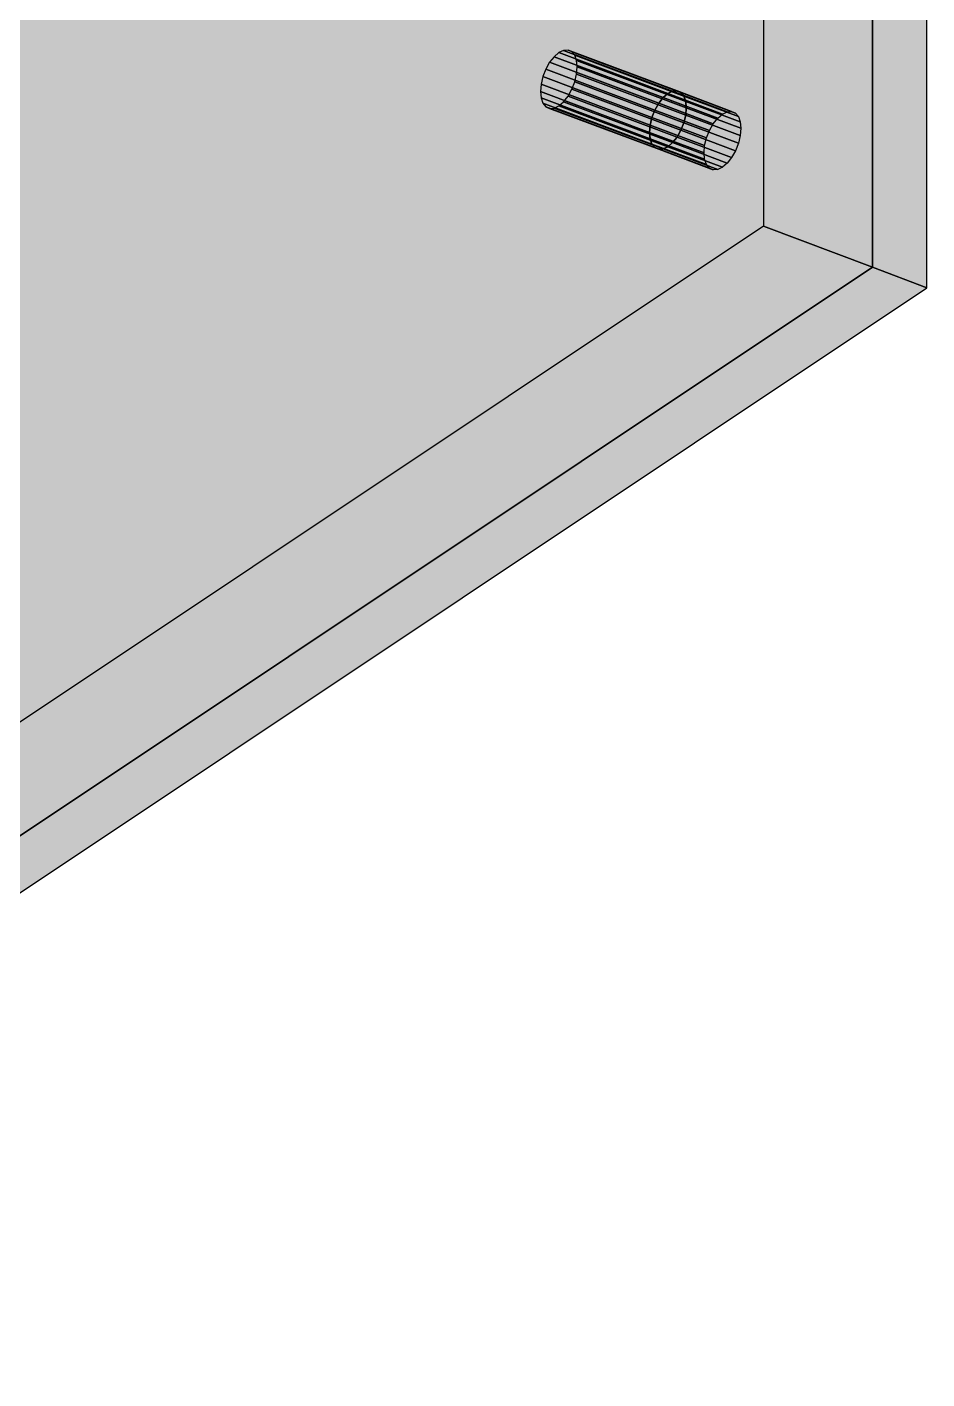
# Model space of a CAD drawing. Header units: millimetres. Extents: x 50 to 612415, y 2 to 4150.
# Drawn here: x 494608 to 494779.1, y 2355.3 to 2612.2 of the extents above; entities that cross this region are included whole.
import ezdxf

# ---------------------------------------------------------------- set-up
doc = ezdxf.new("R2010")
doc.units = ezdxf.units.MM
doc.layers.add('HATCH', color=8, linetype='Continuous', lineweight=9)
doc.layers.add('OUTLINE', color=7, linetype='Continuous', lineweight=25)

msp = doc.modelspace()

# ---------------------------------------------------------------- hatches: boundary and pattern name
at = {"layer": 'HATCH', "true_color": 0xbda27d}
for points in [[(494667.88, 2693.579), (494747.983, 2778.627), (494747.983, 2574.33)], [(494499.907, 2442.531), (494457.642, 2563.464), (494768.722, 2770.85)], [(494729.837, 2599.561), (494499.907, 2442.531), (494768.722, 2770.85)], [(494768.722, 2566.553), (494768.722, 2770.85), (494688.619, 2685.802)], [(494730.742, 2599.993), (494729.837, 2599.561), (494768.722, 2770.85)], [(494731.586, 2600.051), (494730.742, 2599.993), (494768.722, 2770.85)], [(494732.311, 2599.732), (494731.586, 2600.051), (494768.722, 2770.85)], [(494732.867, 2599.056), (494732.311, 2599.732), (494768.722, 2770.85)], [(494733.217, 2598.071), (494732.867, 2599.056), (494768.722, 2770.85)], [(494733.217, 2595.456), (494768.722, 2770.85), (494768.722, 2566.553)], [(494733.217, 2595.456), (494733.336, 2596.843), (494768.722, 2770.85)], [(494733.336, 2596.843), (494733.217, 2598.071), (494768.722, 2770.85)], [(494779.091, 2766.961), (494468.011, 2559.575), (494510.277, 2438.643)], [(494779.091, 2766.961), (494510.277, 2438.643), (494740.206, 2595.673)], [(494779.091, 2766.961), (494740.206, 2595.673), (494741.112, 2596.105)], [(494779.091, 2766.961), (494741.112, 2596.105), (494741.956, 2596.163)], [(494779.091, 2766.961), (494741.956, 2596.163), (494742.681, 2595.843)], [(494779.091, 2766.961), (494742.681, 2595.843), (494743.237, 2595.168)], [(494779.091, 2766.961), (494743.237, 2595.168), (494743.586, 2594.183)], [(494779.091, 2562.664), (494779.091, 2766.961), (494743.586, 2591.568)], [(494779.091, 2766.961), (494743.706, 2592.955), (494743.586, 2591.568)], [(494779.091, 2766.961), (494743.586, 2594.183), (494743.706, 2592.955)], [(494666.325, 2692.542), (494667.102, 2692.76), (494747.983, 2574.33)], [(494668.658, 2666.856), (494666.325, 2692.542), (494747.983, 2574.33)], [(494667.102, 2692.76), (494667.88, 2693.579), (494747.983, 2574.33)], [(494768.722, 2566.553), (494687.841, 2684.983), (494687.063, 2684.765)], [(494768.722, 2566.553), (494688.619, 2685.802), (494687.841, 2684.983)], [(494768.722, 2566.553), (494687.063, 2684.765), (494689.396, 2659.08)], [(494668.449, 2665.595), (494668.658, 2666.856), (494747.983, 2574.33)], [(494667.102, 2663.575), (494667.88, 2664.394), (494747.983, 2574.33)], [(494667.88, 2664.394), (494668.449, 2665.595), (494747.983, 2574.33)], [(494710.004, 2607.77), (494517.784, 2564.029), (494667.102, 2663.575)], [(494712.129, 2606.833), (494667.102, 2663.575), (494747.983, 2574.33)], [(494712.129, 2606.833), (494711.573, 2607.509), (494667.102, 2663.575)], [(494711.573, 2607.509), (494710.848, 2607.828), (494667.102, 2663.575)], [(494710.848, 2607.828), (494710.004, 2607.77), (494667.102, 2663.575)], [(494538.523, 2585.437), (494540.078, 2559.534), (494687.841, 2660.288)], [(494540.078, 2559.534), (494687.063, 2659.468), (494687.841, 2660.288)], [(494540.078, 2559.534), (494686.494, 2658.267), (494687.063, 2659.468)], [(494540.078, 2559.534), (494686.286, 2657.006), (494686.494, 2658.267)], [(494686.494, 2656.022), (494686.286, 2657.006), (494540.078, 2559.534)], [(494768.722, 2566.553), (494688.619, 2656.617), (494687.841, 2655.798)], [(494768.722, 2566.553), (494689.188, 2657.818), (494688.619, 2656.617)], [(494768.722, 2566.553), (494689.396, 2659.08), (494689.188, 2657.818)], [(494687.063, 2655.58), (494686.494, 2656.022), (494538.523, 2556.252)], [(494686.494, 2656.022), (494539.3, 2557.071), (494538.523, 2556.252)], [(494687.841, 2655.798), (494538.523, 2556.252), (494730.742, 2599.993)], [(494687.841, 2655.798), (494687.063, 2655.58), (494538.523, 2556.252)], [(494686.494, 2656.022), (494539.87, 2558.273), (494539.3, 2557.071)], [(494686.494, 2656.022), (494540.078, 2559.534), (494539.87, 2558.273)], [(494768.722, 2566.553), (494687.841, 2655.798), (494732.867, 2599.056)], [(494687.841, 2655.798), (494732.311, 2599.732), (494732.867, 2599.056)], [(494687.841, 2655.798), (494731.586, 2600.051), (494732.311, 2599.732)], [(494687.841, 2655.798), (494730.742, 2599.993), (494731.586, 2600.051)], [(494710.004, 2607.77), (494709.098, 2607.338), (494517.006, 2563.811)], [(494710.004, 2607.77), (494517.006, 2563.811), (494517.784, 2564.029)], [(494709.098, 2607.338), (494479.288, 2449.08), (494479.169, 2450.308)], [(494709.098, 2607.338), (494479.169, 2450.308), (494517.006, 2563.811)], [(494709.098, 2607.338), (494708.192, 2606.562), (494479.288, 2449.08)], [(494708.192, 2606.562), (494707.348, 2605.495), (494479.288, 2449.08)], [(494707.348, 2605.495), (494706.623, 2604.209), (494479.288, 2449.08)], [(494712.478, 2605.848), (494712.129, 2606.833), (494747.983, 2574.33)], [(494712.598, 2604.62), (494712.478, 2605.848), (494747.983, 2574.33)], [(494706.623, 2604.209), (494706.067, 2602.792), (494479.288, 2449.08)], [(494706.067, 2602.792), (494705.718, 2601.341), (494479.288, 2449.08)], [(494712.129, 2601.782), (494712.478, 2603.233), (494747.983, 2574.33)], [(494712.478, 2603.233), (494712.598, 2604.62), (494747.983, 2574.33)], [(494705.718, 2601.341), (494705.598, 2599.954), (494479.288, 2449.08)], [(494710.848, 2599.079), (494711.573, 2600.365), (494747.983, 2574.33)], [(494711.573, 2600.365), (494712.129, 2601.782), (494747.983, 2574.33)], [(494475.788, 2441.696), (494705.718, 2598.726), (494706.067, 2597.741)], [(494475.788, 2441.696), (494476.694, 2442.472), (494705.718, 2598.726)], [(494475.788, 2441.696), (494706.067, 2597.741), (494706.623, 2597.066)], [(494476.694, 2442.472), (494477.538, 2443.539), (494705.718, 2598.726)], [(494477.538, 2443.539), (494478.263, 2444.825), (494705.718, 2598.726)], [(494478.263, 2444.825), (494478.819, 2446.242), (494705.718, 2598.726)], [(494478.819, 2446.242), (494479.169, 2447.694), (494705.718, 2598.726)], [(494479.169, 2447.694), (494479.288, 2449.08), (494705.718, 2598.726)], [(494479.288, 2449.08), (494705.598, 2599.954), (494705.718, 2598.726)], [(494499.907, 2442.531), (494500.027, 2441.303), (494729.837, 2599.561)], [(494729.837, 2599.561), (494500.027, 2441.303), (494499.907, 2442.531)], [(494537.745, 2556.034), (494499.907, 2442.531), (494729.837, 2599.561)], [(494500.027, 2441.303), (494728.931, 2598.785), (494729.837, 2599.561)], [(494729.837, 2599.561), (494728.931, 2598.785), (494500.027, 2441.303)], [(494500.027, 2441.303), (494728.087, 2597.718), (494728.931, 2598.785)], [(494728.931, 2598.785), (494728.087, 2597.718), (494500.027, 2441.303)], [(494500.027, 2441.303), (494727.362, 2596.432), (494728.087, 2597.718)], [(494728.087, 2597.718), (494727.362, 2596.432), (494500.027, 2441.303)], [(494537.745, 2556.034), (494729.837, 2599.561), (494730.742, 2599.993)], [(494538.523, 2556.252), (494537.745, 2556.034), (494730.742, 2599.993)], [(494709.098, 2597.236), (494710.004, 2598.012), (494747.983, 2574.33)], [(494710.004, 2598.012), (494710.848, 2599.079), (494747.983, 2574.33)], [(494768.722, 2566.553), (494732.867, 2599.056), (494733.217, 2598.071)], [(494768.722, 2566.553), (494733.217, 2598.071), (494733.336, 2596.843)], [(494475.788, 2441.696), (494706.623, 2597.066), (494707.348, 2596.746)], [(494475.788, 2441.696), (494708.192, 2596.804), (494747.983, 2574.33)], [(494475.788, 2441.696), (494707.348, 2596.746), (494708.192, 2596.804)], [(494500.027, 2441.303), (494726.806, 2595.015), (494727.362, 2596.432)], [(494727.362, 2596.432), (494726.806, 2595.015), (494500.027, 2441.303)], [(494500.027, 2441.303), (494726.456, 2593.564), (494726.806, 2595.015)], [(494726.806, 2595.015), (494726.456, 2593.564), (494500.027, 2441.303)], [(494510.277, 2438.643), (494510.396, 2437.415), (494740.206, 2595.673)], [(494510.396, 2437.415), (494739.3, 2594.897), (494740.206, 2595.673)], [(494708.192, 2596.804), (494709.098, 2597.236), (494747.983, 2574.33)], [(494768.722, 2566.553), (494733.217, 2595.456), (494732.867, 2594.005)], [(494732.867, 2594.005), (494733.217, 2595.456), (494768.722, 2566.553)], [(494768.722, 2566.553), (494733.336, 2596.843), (494733.217, 2595.456)], [(494500.027, 2441.303), (494726.337, 2592.177), (494726.456, 2593.564)], [(494726.456, 2593.564), (494726.337, 2592.177), (494500.027, 2441.303)], [(494510.396, 2437.415), (494738.456, 2593.83), (494739.3, 2594.897)], [(494510.396, 2437.415), (494737.731, 2592.544), (494738.456, 2593.83)], [(494510.396, 2437.415), (494737.175, 2591.127), (494737.731, 2592.544)], [(494768.722, 2566.553), (494732.311, 2592.588), (494731.586, 2591.302)], [(494731.586, 2591.302), (494732.311, 2592.588), (494768.722, 2566.553)], [(494768.722, 2566.553), (494732.867, 2594.005), (494732.311, 2592.588)], [(494732.311, 2592.588), (494732.867, 2594.005), (494768.722, 2566.553)], [(494726.806, 2589.964), (494726.456, 2590.949), (494496.527, 2433.919)], [(494496.527, 2433.919), (494726.456, 2590.949), (494726.806, 2589.964)], [(494726.456, 2590.949), (494497.433, 2434.695), (494496.527, 2433.919)], [(494496.527, 2433.919), (494497.433, 2434.695), (494726.456, 2590.949)], [(494496.527, 2433.919), (494726.806, 2589.964), (494727.362, 2589.289)], [(494727.362, 2589.289), (494726.806, 2589.964), (494496.527, 2433.919)], [(494726.456, 2590.949), (494498.277, 2435.762), (494497.433, 2434.695)], [(494497.433, 2434.695), (494498.277, 2435.762), (494726.456, 2590.949)], [(494726.456, 2590.949), (494499.002, 2437.048), (494498.277, 2435.762)], [(494498.277, 2435.762), (494499.002, 2437.048), (494726.456, 2590.949)], [(494726.456, 2590.949), (494499.558, 2438.465), (494499.002, 2437.048)], [(494499.002, 2437.048), (494499.558, 2438.465), (494726.456, 2590.949)], [(494726.456, 2590.949), (494499.907, 2439.917), (494499.558, 2438.465)], [(494499.558, 2438.465), (494499.907, 2439.917), (494726.456, 2590.949)], [(494726.456, 2590.949), (494500.027, 2441.303), (494499.907, 2439.917)], [(494499.907, 2439.917), (494500.027, 2441.303), (494726.456, 2590.949)], [(494726.456, 2590.949), (494726.337, 2592.177), (494500.027, 2441.303)], [(494500.027, 2441.303), (494726.337, 2592.177), (494726.456, 2590.949)], [(494510.396, 2437.415), (494736.826, 2589.675), (494737.175, 2591.127)], [(494768.722, 2566.553), (494730.742, 2590.235), (494729.837, 2589.459)], [(494729.837, 2589.459), (494730.742, 2590.235), (494768.722, 2566.553)], [(494730.742, 2590.235), (494731.586, 2591.302), (494768.722, 2566.553)], [(494768.722, 2566.553), (494731.586, 2591.302), (494730.742, 2590.235)], [(494779.091, 2562.664), (494743.237, 2590.117), (494742.681, 2588.7)], [(494779.091, 2562.664), (494743.586, 2591.568), (494743.237, 2590.117)], [(494496.527, 2433.919), (494727.362, 2589.289), (494768.722, 2566.553)], [(494728.087, 2588.969), (494727.362, 2589.289), (494496.527, 2433.919)], [(494768.722, 2566.553), (494728.931, 2589.027), (494496.527, 2433.919)], [(494728.931, 2589.027), (494728.087, 2588.969), (494496.527, 2433.919)], [(494510.396, 2437.415), (494736.706, 2588.289), (494736.826, 2589.675)], [(494736.826, 2587.061), (494736.706, 2588.289), (494510.396, 2437.415)], [(494727.362, 2589.289), (494728.087, 2588.969), (494768.722, 2566.553)], [(494728.087, 2588.969), (494728.931, 2589.027), (494768.722, 2566.553)], [(494768.722, 2566.553), (494729.837, 2589.459), (494728.931, 2589.027)], [(494728.931, 2589.027), (494729.837, 2589.459), (494768.722, 2566.553)], [(494779.091, 2562.664), (494741.956, 2587.414), (494741.112, 2586.346)], [(494779.091, 2562.664), (494742.681, 2588.7), (494741.956, 2587.414)], [(494737.175, 2586.075), (494736.826, 2587.061), (494506.896, 2430.031)], [(494736.826, 2587.061), (494507.802, 2430.807), (494506.896, 2430.031)], [(494737.731, 2585.4), (494737.175, 2586.075), (494506.896, 2430.031)], [(494779.091, 2562.664), (494737.731, 2585.4), (494506.896, 2430.031)], [(494736.826, 2587.061), (494508.646, 2431.874), (494507.802, 2430.807)], [(494736.826, 2587.061), (494509.371, 2433.16), (494508.646, 2431.874)], [(494736.826, 2587.061), (494509.927, 2434.577), (494509.371, 2433.16)], [(494736.826, 2587.061), (494510.277, 2436.028), (494509.927, 2434.577)], [(494736.826, 2587.061), (494510.396, 2437.415), (494510.277, 2436.028)], [(494779.091, 2562.664), (494738.456, 2585.081), (494737.731, 2585.4)], [(494779.091, 2562.664), (494739.3, 2585.139), (494738.456, 2585.081)], [(494779.091, 2562.664), (494740.206, 2585.57), (494739.3, 2585.139)], [(494779.091, 2562.664), (494741.112, 2586.346), (494740.206, 2585.57)], [(494747.983, 2574.33), (494436.903, 2366.943), (494475.788, 2441.696)], [(494496.527, 2433.919), (494457.642, 2359.167), (494768.722, 2566.553)], [(494496.527, 2433.919), (494768.722, 2566.553), (494457.642, 2359.167)], [(494468.011, 2355.278), (494779.091, 2562.664), (494506.896, 2430.031)]]:
    msp.add_hatch(color=33, dxfattribs=at).paths.add_polyline_path(points)
at = {"layer": 'HATCH', "true_color": 0xc0a47f}
for points in [[(494747.983, 2778.627), (494747.983, 2574.33), (494768.722, 2566.553), (494768.722, 2770.85)], [(494768.722, 2770.85), (494768.722, 2566.553), (494779.091, 2562.664), (494779.091, 2766.961)]]:
    msp.add_hatch(color=33, dxfattribs=at).paths.add_polyline_path(points)
at = {"layer": 'HATCH', "true_color": 0xcaad86}
for points in [[(494710.004, 2607.77), (494709.098, 2607.338), (494729.837, 2599.561), (494730.742, 2599.993)], [(494730.742, 2599.993), (494729.837, 2599.561), (494740.206, 2595.673), (494741.112, 2596.105)], [(494708.192, 2596.804), (494709.098, 2597.236), (494729.837, 2589.459), (494728.931, 2589.027)], [(494728.931, 2589.027), (494729.837, 2589.459), (494740.206, 2585.57), (494739.3, 2585.139)]]:
    msp.add_hatch(color=43, dxfattribs=at).paths.add_polyline_path(points)
at = {"layer": 'HATCH', "true_color": 0xc6a983}
for points in [[(494710.848, 2607.828), (494710.004, 2607.77), (494730.742, 2599.993), (494731.586, 2600.051)], [(494731.586, 2600.051), (494730.742, 2599.993), (494741.112, 2596.105), (494741.956, 2596.163)], [(494707.348, 2596.746), (494708.192, 2596.804), (494728.931, 2589.027), (494728.087, 2588.969)], [(494728.087, 2588.969), (494728.931, 2589.027), (494739.3, 2585.139), (494738.456, 2585.081)]]:
    msp.add_hatch(color=43, dxfattribs=at).paths.add_polyline_path(points)
at = {"layer": 'HATCH', "true_color": 0xc1a580}
for points in [[(494711.573, 2607.509), (494710.848, 2607.828), (494731.586, 2600.051), (494732.311, 2599.732)], [(494732.311, 2599.732), (494731.586, 2600.051), (494741.956, 2596.163), (494742.681, 2595.843)], [(494706.623, 2597.066), (494707.348, 2596.746), (494728.087, 2588.969), (494727.362, 2589.289)], [(494727.362, 2589.289), (494728.087, 2588.969), (494738.456, 2585.081), (494737.731, 2585.4)]]:
    msp.add_hatch(color=33, dxfattribs=at).paths.add_polyline_path(points)
at = {"layer": 'HATCH', "true_color": 0xcdaf88}
for points in [[(494707.348, 2605.495), (494706.623, 2604.209), (494727.362, 2596.432), (494728.087, 2597.718)], [(494709.098, 2607.338), (494708.192, 2606.562), (494728.931, 2598.785), (494729.837, 2599.561)], [(494710.848, 2599.079), (494711.573, 2600.365), (494732.311, 2592.588), (494731.586, 2591.302)], [(494709.098, 2597.236), (494710.004, 2598.012), (494730.742, 2590.235), (494729.837, 2589.459)], [(494728.087, 2597.718), (494727.362, 2596.432), (494737.731, 2592.544), (494738.456, 2593.83)], [(494729.837, 2599.561), (494728.931, 2598.785), (494739.3, 2594.897), (494740.206, 2595.673)], [(494731.586, 2591.302), (494732.311, 2592.588), (494742.681, 2588.7), (494741.956, 2587.414)], [(494729.837, 2589.459), (494730.742, 2590.235), (494741.112, 2586.346), (494740.206, 2585.57)]]:
    msp.add_hatch(color=43, dxfattribs=at).paths.add_polyline_path(points)
at = {"layer": 'HATCH', "true_color": 0xceb088}
for points in [[(494708.192, 2606.562), (494707.348, 2605.495), (494728.087, 2597.718), (494728.931, 2598.785)], [(494710.004, 2598.012), (494710.848, 2599.079), (494731.586, 2591.302), (494730.742, 2590.235)], [(494728.931, 2598.785), (494728.087, 2597.718), (494738.456, 2593.83), (494739.3, 2594.897)], [(494730.742, 2590.235), (494731.586, 2591.302), (494741.956, 2587.414), (494741.112, 2586.346)]]:
    msp.add_hatch(color=43, dxfattribs=at).paths.add_polyline_path(points)
at = {"layer": 'HATCH', "true_color": 0xbba07c}
for points in [[(494712.129, 2606.833), (494711.573, 2607.509), (494732.311, 2599.732), (494732.867, 2599.056)], [(494706.067, 2597.741), (494706.623, 2597.066), (494727.362, 2589.289), (494726.806, 2589.964)], [(494732.867, 2599.056), (494732.311, 2599.732), (494742.681, 2595.843), (494743.237, 2595.168)], [(494726.806, 2589.964), (494727.362, 2589.289), (494737.731, 2585.4), (494737.175, 2586.075)]]:
    msp.add_hatch(color=33, dxfattribs=at).paths.add_polyline_path(points)
at = {"layer": 'HATCH', "true_color": 0xb69c79}
for points in [[(494712.478, 2605.848), (494712.129, 2606.833), (494732.867, 2599.056), (494733.217, 2598.071)], [(494705.718, 2598.726), (494706.067, 2597.741), (494726.806, 2589.964), (494726.456, 2590.949)], [(494733.217, 2598.071), (494732.867, 2599.056), (494743.237, 2595.168), (494743.586, 2594.183)], [(494726.456, 2590.949), (494726.806, 2589.964), (494737.175, 2586.075), (494736.826, 2587.061)]]:
    msp.add_hatch(color=33, dxfattribs=at).paths.add_polyline_path(points)
at = {"layer": 'HATCH', "true_color": 0xbda17d}
for points in [[(494712.598, 2604.62), (494712.478, 2605.848), (494733.217, 2598.071), (494733.336, 2596.843)], [(494705.598, 2599.954), (494705.718, 2598.726), (494726.456, 2590.949), (494726.337, 2592.177)], [(494733.336, 2596.843), (494733.217, 2598.071), (494743.586, 2594.183), (494743.706, 2592.955)], [(494726.337, 2592.177), (494726.456, 2590.949), (494736.826, 2587.061), (494736.706, 2588.289)]]:
    msp.add_hatch(color=33, dxfattribs=at).paths.add_polyline_path(points)
at = {"layer": 'HATCH', "true_color": 0xc7aa84}
for points in [[(494706.067, 2602.792), (494705.718, 2601.341), (494726.456, 2593.564), (494726.806, 2595.015)], [(494712.129, 2601.782), (494712.478, 2603.233), (494733.217, 2595.456), (494732.867, 2594.005)], [(494726.806, 2595.015), (494726.456, 2593.564), (494736.826, 2589.675), (494737.175, 2591.127)], [(494732.867, 2594.005), (494733.217, 2595.456), (494743.586, 2591.568), (494743.237, 2590.117)]]:
    msp.add_hatch(color=43, dxfattribs=at).paths.add_polyline_path(points)
at = {"layer": 'HATCH', "true_color": 0xcbae87}
for points in [[(494706.623, 2604.209), (494706.067, 2602.792), (494726.806, 2595.015), (494727.362, 2596.432)], [(494711.573, 2600.365), (494712.129, 2601.782), (494732.867, 2594.005), (494732.311, 2592.588)], [(494727.362, 2596.432), (494726.806, 2595.015), (494737.175, 2591.127), (494737.731, 2592.544)], [(494732.311, 2592.588), (494732.867, 2594.005), (494743.237, 2590.117), (494742.681, 2588.7)]]:
    msp.add_hatch(color=43, dxfattribs=at).paths.add_polyline_path(points)
at = {"layer": 'HATCH', "true_color": 0xc2a681}
for points in [[(494712.478, 2603.233), (494712.598, 2604.62), (494733.336, 2596.843), (494733.217, 2595.456)], [(494705.718, 2601.341), (494705.598, 2599.954), (494726.337, 2592.177), (494726.456, 2593.564)], [(494733.217, 2595.456), (494733.336, 2596.843), (494743.706, 2592.955), (494743.586, 2591.568)], [(494726.456, 2593.564), (494726.337, 2592.177), (494736.706, 2588.289), (494736.826, 2589.675)]]:
    msp.add_hatch(color=43, dxfattribs=at).paths.add_polyline_path(points)
at = {"layer": 'HATCH', "true_color": 0xccae87}
for points in [[(494747.983, 2574.33), (494436.903, 2366.943), (494457.642, 2359.167), (494768.722, 2566.553)], [(494768.722, 2566.553), (494457.642, 2359.167), (494468.011, 2355.278), (494779.091, 2562.664)]]:
    msp.add_hatch(color=43, dxfattribs=at).paths.add_polyline_path(points)

# ---------------------------------------------------------------- linework, layer by layer
at = {"layer": 'OUTLINE', "color": 139, "true_color": 0x42544a}
for p, q in [((494747.983, 2778.627), (494747.983, 2574.33)), ((494747.983, 2778.627), (494747.983, 2574.33)), ((494768.722, 2566.553), (494768.722, 2770.85)), ((494768.722, 2770.85), (494768.722, 2566.553)), ((494768.722, 2770.85), (494768.722, 2566.553)), ((494768.722, 2566.553), (494768.722, 2770.85)), ((494779.091, 2562.664), (494779.091, 2766.961)), ((494779.091, 2562.664), (494779.091, 2766.961)), ((494710.004, 2607.77), (494709.098, 2607.338)), ((494710.004, 2607.77), (494709.098, 2607.338)), ((494710.848, 2607.828), (494710.004, 2607.77)), ((494710.848, 2607.828), (494710.004, 2607.77)), ((494710.004, 2607.77), (494730.742, 2599.993)), ((494730.742, 2599.993), (494710.004, 2607.77)), ((494711.573, 2607.509), (494710.848, 2607.828)), ((494710.848, 2607.828), (494731.586, 2600.051)), ((494731.586, 2600.051), (494710.848, 2607.828)), ((494711.573, 2607.509), (494710.848, 2607.828)), ((494707.348, 2605.495), (494706.623, 2604.209)), ((494707.348, 2605.495), (494706.623, 2604.209)), ((494708.192, 2606.562), (494707.348, 2605.495)), ((494708.192, 2606.562), (494707.348, 2605.495)), ((494707.348, 2605.495), (494728.087, 2597.718)), ((494728.087, 2597.718), (494707.348, 2605.495)), ((494709.098, 2607.338), (494708.192, 2606.562)), ((494709.098, 2607.338), (494708.192, 2606.562)), ((494708.192, 2606.562), (494728.931, 2598.785)), ((494728.931, 2598.785), (494708.192, 2606.562)), ((494709.098, 2607.338), (494729.837, 2599.561)), ((494729.837, 2599.561), (494709.098, 2607.338)), ((494712.129, 2606.833), (494711.573, 2607.509)), ((494711.573, 2607.509), (494732.311, 2599.732)), ((494732.311, 2599.732), (494711.573, 2607.509)), ((494712.129, 2606.833), (494711.573, 2607.509)), ((494712.478, 2605.848), (494712.129, 2606.833)), ((494712.478, 2605.848), (494712.129, 2606.833)), ((494712.129, 2606.833), (494732.867, 2599.056)), ((494732.867, 2599.056), (494712.129, 2606.833)), ((494712.598, 2604.62), (494712.478, 2605.848)), ((494712.598, 2604.62), (494712.478, 2605.848)), ((494712.478, 2605.848), (494733.217, 2598.071)), ((494733.217, 2598.071), (494712.478, 2605.848)), ((494706.067, 2602.792), (494705.718, 2601.341)), ((494706.067, 2602.792), (494705.718, 2601.341)), ((494706.623, 2604.209), (494706.067, 2602.792)), ((494706.623, 2604.209), (494706.067, 2602.792)), ((494726.806, 2595.015), (494706.067, 2602.792)), ((494706.067, 2602.792), (494726.806, 2595.015)), ((494706.623, 2604.209), (494727.362, 2596.432)), ((494727.362, 2596.432), (494706.623, 2604.209)), ((494712.129, 2601.782), (494712.478, 2603.233)), ((494712.129, 2601.782), (494712.478, 2603.233)), ((494712.478, 2603.233), (494712.598, 2604.62)), ((494712.478, 2603.233), (494712.598, 2604.62)), ((494712.478, 2603.233), (494733.217, 2595.456)), ((494733.217, 2595.456), (494712.478, 2603.233)), ((494712.598, 2604.62), (494733.336, 2596.843)), ((494733.336, 2596.843), (494712.598, 2604.62)), ((494705.718, 2601.341), (494705.598, 2599.954)), ((494705.718, 2601.341), (494705.598, 2599.954)), ((494726.456, 2593.564), (494705.718, 2601.341)), ((494705.718, 2601.341), (494726.456, 2593.564)), ((494710.848, 2599.079), (494711.573, 2600.365)), ((494710.848, 2599.079), (494711.573, 2600.365)), ((494711.573, 2600.365), (494712.129, 2601.782)), ((494711.573, 2600.365), (494712.129, 2601.782)), ((494732.311, 2592.588), (494711.573, 2600.365)), ((494711.573, 2600.365), (494732.311, 2592.588)), ((494712.129, 2601.782), (494732.867, 2594.005)), ((494732.867, 2594.005), (494712.129, 2601.782)), ((494730.742, 2599.993), (494731.586, 2600.051)), ((494731.586, 2600.051), (494730.742, 2599.993)), ((494731.586, 2600.051), (494730.742, 2599.993)), ((494730.742, 2599.993), (494731.586, 2600.051)), ((494731.586, 2600.051), (494732.311, 2599.732)), ((494732.311, 2599.732), (494731.586, 2600.051)), ((494731.586, 2600.051), (494741.956, 2596.163)), ((494741.956, 2596.163), (494731.586, 2600.051)), ((494732.311, 2599.732), (494731.586, 2600.051)), ((494731.586, 2600.051), (494732.311, 2599.732)), ((494705.598, 2599.954), (494705.718, 2598.726)), ((494726.337, 2592.177), (494705.598, 2599.954)), ((494705.598, 2599.954), (494726.337, 2592.177)), ((494705.598, 2599.954), (494705.718, 2598.726)), ((494705.718, 2598.726), (494706.067, 2597.741)), ((494726.456, 2590.949), (494705.718, 2598.726)), ((494705.718, 2598.726), (494726.456, 2590.949)), ((494705.718, 2598.726), (494706.067, 2597.741)), ((494706.067, 2597.741), (494706.623, 2597.066)), ((494726.806, 2589.964), (494706.067, 2597.741)), ((494706.067, 2597.741), (494726.806, 2589.964)), ((494706.067, 2597.741), (494706.623, 2597.066)), ((494709.098, 2597.236), (494710.004, 2598.012)), ((494709.098, 2597.236), (494710.004, 2598.012)), ((494710.004, 2598.012), (494710.848, 2599.079)), ((494710.004, 2598.012), (494710.848, 2599.079)), ((494730.742, 2590.235), (494710.004, 2598.012)), ((494710.004, 2598.012), (494730.742, 2590.235)), ((494731.586, 2591.302), (494710.848, 2599.079)), ((494710.848, 2599.079), (494731.586, 2591.302)), ((494727.362, 2596.432), (494728.087, 2597.718)), ((494728.087, 2597.718), (494727.362, 2596.432)), ((494727.362, 2596.432), (494728.087, 2597.718)), ((494728.087, 2597.718), (494727.362, 2596.432)), ((494728.087, 2597.718), (494728.931, 2598.785)), ((494728.931, 2598.785), (494728.087, 2597.718)), ((494728.087, 2597.718), (494728.931, 2598.785)), ((494728.931, 2598.785), (494728.087, 2597.718)), ((494728.087, 2597.718), (494738.456, 2593.83)), ((494738.456, 2593.83), (494728.087, 2597.718)), ((494728.931, 2598.785), (494729.837, 2599.561)), ((494729.837, 2599.561), (494728.931, 2598.785)), ((494728.931, 2598.785), (494729.837, 2599.561)), ((494729.837, 2599.561), (494728.931, 2598.785)), ((494728.931, 2598.785), (494739.3, 2594.897)), ((494739.3, 2594.897), (494728.931, 2598.785)), ((494729.837, 2599.561), (494730.742, 2599.993)), ((494730.742, 2599.993), (494729.837, 2599.561)), ((494730.742, 2599.993), (494729.837, 2599.561)), ((494729.837, 2599.561), (494730.742, 2599.993)), ((494729.837, 2599.561), (494740.206, 2595.673)), ((494740.206, 2595.673), (494729.837, 2599.561)), ((494730.742, 2599.993), (494741.112, 2596.105)), ((494741.112, 2596.105), (494730.742, 2599.993)), ((494732.311, 2599.732), (494732.867, 2599.056)), ((494732.867, 2599.056), (494732.311, 2599.732)), ((494732.311, 2599.732), (494742.681, 2595.843)), ((494742.681, 2595.843), (494732.311, 2599.732)), ((494732.867, 2599.056), (494732.311, 2599.732)), ((494732.311, 2599.732), (494732.867, 2599.056)), ((494732.867, 2599.056), (494733.217, 2598.071)), ((494732.867, 2599.056), (494733.217, 2598.071)), ((494733.217, 2598.071), (494732.867, 2599.056)), ((494732.867, 2599.056), (494743.237, 2595.168)), ((494743.237, 2595.168), (494732.867, 2599.056)), ((494733.217, 2598.071), (494732.867, 2599.056)), ((494733.217, 2598.071), (494733.336, 2596.843)), ((494733.217, 2598.071), (494733.336, 2596.843)), ((494733.336, 2596.843), (494733.217, 2598.071)), ((494733.217, 2598.071), (494743.586, 2594.183)), ((494743.586, 2594.183), (494733.217, 2598.071)), ((494733.336, 2596.843), (494733.217, 2598.071)), ((494706.623, 2597.066), (494707.348, 2596.746)), ((494727.362, 2589.289), (494706.623, 2597.066)), ((494706.623, 2597.066), (494727.362, 2589.289)), ((494706.623, 2597.066), (494707.348, 2596.746)), ((494707.348, 2596.746), (494708.192, 2596.804)), ((494707.348, 2596.746), (494708.192, 2596.804)), ((494728.087, 2588.969), (494707.348, 2596.746)), ((494707.348, 2596.746), (494728.087, 2588.969)), ((494708.192, 2596.804), (494709.098, 2597.236)), ((494708.192, 2596.804), (494709.098, 2597.236)), ((494728.931, 2589.027), (494708.192, 2596.804)), ((494708.192, 2596.804), (494728.931, 2589.027)), ((494729.837, 2589.459), (494709.098, 2597.236)), ((494709.098, 2597.236), (494729.837, 2589.459)), ((494726.456, 2593.564), (494726.806, 2595.015)), ((494726.806, 2595.015), (494726.456, 2593.564)), ((494726.456, 2593.564), (494726.806, 2595.015)), ((494726.806, 2595.015), (494726.456, 2593.564)), ((494726.806, 2595.015), (494727.362, 2596.432)), ((494727.362, 2596.432), (494726.806, 2595.015)), ((494726.806, 2595.015), (494727.362, 2596.432)), ((494727.362, 2596.432), (494726.806, 2595.015)), ((494737.175, 2591.127), (494726.806, 2595.015)), ((494726.806, 2595.015), (494737.175, 2591.127)), ((494727.362, 2596.432), (494737.731, 2592.544)), ((494737.731, 2592.544), (494727.362, 2596.432)), ((494733.217, 2595.456), (494732.867, 2594.005)), ((494732.867, 2594.005), (494733.217, 2595.456)), ((494733.217, 2595.456), (494732.867, 2594.005)), ((494732.867, 2594.005), (494733.217, 2595.456)), ((494733.336, 2596.843), (494733.217, 2595.456)), ((494733.336, 2596.843), (494733.217, 2595.456)), ((494733.217, 2595.456), (494733.336, 2596.843)), ((494733.217, 2595.456), (494733.336, 2596.843)), ((494733.217, 2595.456), (494743.586, 2591.568)), ((494743.586, 2591.568), (494733.217, 2595.456)), ((494733.336, 2596.843), (494743.706, 2592.955)), ((494743.706, 2592.955), (494733.336, 2596.843)), ((494739.3, 2594.897), (494740.206, 2595.673)), ((494739.3, 2594.897), (494740.206, 2595.673)), ((494740.206, 2595.673), (494741.112, 2596.105)), ((494740.206, 2595.673), (494741.112, 2596.105)), ((494741.112, 2596.105), (494741.956, 2596.163)), ((494741.112, 2596.105), (494741.956, 2596.163)), ((494741.956, 2596.163), (494742.681, 2595.843)), ((494741.956, 2596.163), (494742.681, 2595.843)), ((494742.681, 2595.843), (494743.237, 2595.168)), ((494742.681, 2595.843), (494743.237, 2595.168)), ((494743.237, 2595.168), (494743.586, 2594.183)), ((494743.237, 2595.168), (494743.586, 2594.183)), ((494726.337, 2592.177), (494726.456, 2593.564)), ((494726.456, 2593.564), (494726.337, 2592.177)), ((494726.337, 2592.177), (494726.456, 2593.564)), ((494726.456, 2593.564), (494726.337, 2592.177)), ((494736.826, 2589.675), (494726.456, 2593.564)), ((494726.456, 2593.564), (494736.826, 2589.675)), ((494732.311, 2592.588), (494731.586, 2591.302)), ((494731.586, 2591.302), (494732.311, 2592.588)), ((494732.311, 2592.588), (494731.586, 2591.302)), ((494731.586, 2591.302), (494732.311, 2592.588)), ((494732.867, 2594.005), (494732.311, 2592.588)), ((494732.311, 2592.588), (494732.867, 2594.005)), ((494732.867, 2594.005), (494732.311, 2592.588)), ((494732.311, 2592.588), (494732.867, 2594.005)), ((494742.681, 2588.7), (494732.311, 2592.588)), ((494732.311, 2592.588), (494742.681, 2588.7)), ((494732.867, 2594.005), (494743.237, 2590.117)), ((494743.237, 2590.117), (494732.867, 2594.005)), ((494737.175, 2591.127), (494737.731, 2592.544)), ((494737.175, 2591.127), (494737.731, 2592.544)), ((494737.731, 2592.544), (494738.456, 2593.83)), ((494737.731, 2592.544), (494738.456, 2593.83)), ((494738.456, 2593.83), (494739.3, 2594.897)), ((494738.456, 2593.83), (494739.3, 2594.897)), ((494743.586, 2594.183), (494743.706, 2592.955)), ((494743.586, 2594.183), (494743.706, 2592.955)), ((494743.706, 2592.955), (494743.586, 2591.568)), ((494743.706, 2592.955), (494743.586, 2591.568)), ((494726.456, 2590.949), (494726.337, 2592.177)), ((494726.337, 2592.177), (494726.456, 2590.949)), ((494736.706, 2588.289), (494726.337, 2592.177)), ((494726.337, 2592.177), (494736.706, 2588.289)), ((494726.456, 2590.949), (494726.337, 2592.177)), ((494726.337, 2592.177), (494726.456, 2590.949)), ((494726.806, 2589.964), (494726.456, 2590.949)), ((494726.456, 2590.949), (494726.806, 2589.964)), ((494736.826, 2587.061), (494726.456, 2590.949)), ((494726.456, 2590.949), (494736.826, 2587.061)), ((494726.806, 2589.964), (494726.456, 2590.949)), ((494726.456, 2590.949), (494726.806, 2589.964)), ((494727.362, 2589.289), (494726.806, 2589.964)), ((494726.806, 2589.964), (494727.362, 2589.289)), ((494737.175, 2586.075), (494726.806, 2589.964)), ((494726.806, 2589.964), (494737.175, 2586.075)), ((494726.806, 2589.964), (494727.362, 2589.289)), ((494727.362, 2589.289), (494726.806, 2589.964)), ((494730.742, 2590.235), (494729.837, 2589.459)), ((494729.837, 2589.459), (494730.742, 2590.235)), ((494730.742, 2590.235), (494729.837, 2589.459)), ((494729.837, 2589.459), (494730.742, 2590.235)), ((494730.742, 2590.235), (494731.586, 2591.302)), ((494731.586, 2591.302), (494730.742, 2590.235)), ((494731.586, 2591.302), (494730.742, 2590.235)), ((494730.742, 2590.235), (494731.586, 2591.302)), ((494741.112, 2586.346), (494730.742, 2590.235)), ((494730.742, 2590.235), (494741.112, 2586.346)), ((494741.956, 2587.414), (494731.586, 2591.302)), ((494731.586, 2591.302), (494741.956, 2587.414)), ((494736.826, 2589.675), (494737.175, 2591.127)), ((494736.826, 2589.675), (494737.175, 2591.127)), ((494743.237, 2590.117), (494742.681, 2588.7)), ((494743.237, 2590.117), (494742.681, 2588.7)), ((494743.586, 2591.568), (494743.237, 2590.117)), ((494743.586, 2591.568), (494743.237, 2590.117)), ((494727.362, 2589.289), (494728.087, 2588.969)), ((494728.087, 2588.969), (494727.362, 2589.289)), ((494727.362, 2589.289), (494728.087, 2588.969)), ((494737.731, 2585.4), (494727.362, 2589.289)), ((494727.362, 2589.289), (494737.731, 2585.4)), ((494728.087, 2588.969), (494727.362, 2589.289)), ((494728.087, 2588.969), (494728.931, 2589.027)), ((494728.931, 2589.027), (494728.087, 2588.969)), ((494728.087, 2588.969), (494728.931, 2589.027)), ((494728.931, 2589.027), (494728.087, 2588.969)), ((494738.456, 2585.081), (494728.087, 2588.969)), ((494728.087, 2588.969), (494738.456, 2585.081)), ((494729.837, 2589.459), (494728.931, 2589.027)), ((494728.931, 2589.027), (494729.837, 2589.459)), ((494729.837, 2589.459), (494728.931, 2589.027)), ((494728.931, 2589.027), (494729.837, 2589.459)), ((494739.3, 2585.139), (494728.931, 2589.027)), ((494728.931, 2589.027), (494739.3, 2585.139)), ((494740.206, 2585.57), (494729.837, 2589.459)), ((494729.837, 2589.459), (494740.206, 2585.57)), ((494736.706, 2588.289), (494736.826, 2589.675)), ((494736.706, 2588.289), (494736.826, 2589.675)), ((494736.826, 2587.061), (494736.706, 2588.289)), ((494736.826, 2587.061), (494736.706, 2588.289)), ((494741.956, 2587.414), (494741.112, 2586.346)), ((494741.956, 2587.414), (494741.112, 2586.346)), ((494742.681, 2588.7), (494741.956, 2587.414)), ((494742.681, 2588.7), (494741.956, 2587.414)), ((494737.175, 2586.075), (494736.826, 2587.061)), ((494737.175, 2586.075), (494736.826, 2587.061)), ((494737.731, 2585.4), (494737.175, 2586.075)), ((494737.731, 2585.4), (494737.175, 2586.075)), ((494738.456, 2585.081), (494737.731, 2585.4)), ((494738.456, 2585.081), (494737.731, 2585.4)), ((494739.3, 2585.139), (494738.456, 2585.081)), ((494739.3, 2585.139), (494738.456, 2585.081)), ((494740.206, 2585.57), (494739.3, 2585.139)), ((494740.206, 2585.57), (494739.3, 2585.139)), ((494741.112, 2586.346), (494740.206, 2585.57)), ((494741.112, 2586.346), (494740.206, 2585.57)), ((494747.983, 2574.33), (494436.903, 2366.943)), ((494747.983, 2574.33), (494436.903, 2366.943)), ((494747.983, 2574.33), (494768.722, 2566.553)), ((494768.722, 2566.553), (494747.983, 2574.33)), ((494457.642, 2359.167), (494768.722, 2566.553)), ((494768.722, 2566.553), (494457.642, 2359.167)), ((494457.642, 2359.167), (494768.722, 2566.553)), ((494768.722, 2566.553), (494457.642, 2359.167)), ((494768.722, 2566.553), (494779.091, 2562.664)), ((494779.091, 2562.664), (494768.722, 2566.553)), ((494468.011, 2355.278), (494779.091, 2562.664)), ((494468.011, 2355.278), (494779.091, 2562.664))]:
    msp.add_line(p, q, dxfattribs=at)

doc.saveas('drawing.dxf')
